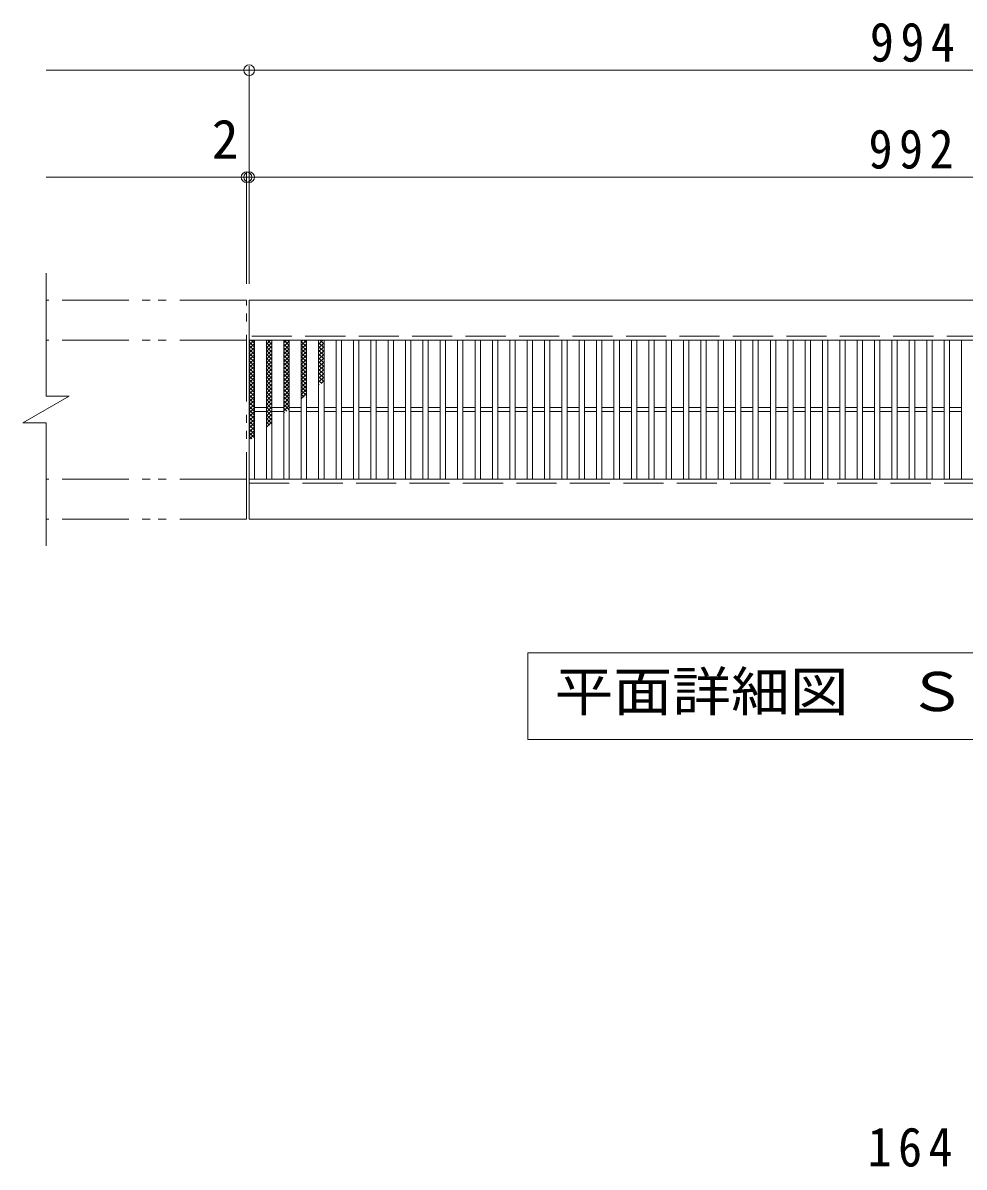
# Model space of a CAD drawing. Units: millimetres at full size, sheet at 1:10, with parts at other scales. Extents: x -1678 to 1688, y -1375 to 1080.
# Drawn here: x -1678 to -973, y 224 to 1080 of the extents above; entities that cross this region are included whole.
import ezdxf
from ezdxf.enums import TextEntityAlignment as Align

# ---------------------------------------------------------------- set-up
doc = ezdxf.new("R2010")
doc.units = ezdxf.units.MM
doc.header["$LTSCALE"] = 10
doc.header["$PDMODE"] = 32
doc.header["$PDSIZE"] = 8
doc.linetypes.add('DASHED3', pattern=[4, 3, -1])
doc.linetypes.add('DOUBLE_CHAIN1', pattern=[8.8, 5, -1, 0.6, -0.6, 0.6, -1])
for name, color, linetype, lineweight in [('A-0', 6, 'Continuous', 9), ('C-1', 2, 'Continuous', 9), ('C-2', 3, 'Continuous', 9), ('C-4', 7, 'Continuous', 9), ('C-5', 7, 'Continuous', 9), ('C-9', 6, 'Continuous', 5)]:
    doc.layers.add(name, color=color, linetype=linetype, lineweight=lineweight)
doc.styles.add('ＭＳ ゴシック', font='')
doc.styles.get('ＭＳ ゴシック').set_extended_font_data('MS Gothic')

msp = doc.modelspace()

# ---------------------------------------------------------------- linework, layer by layer
at = {"layer": 'C-1', "linetype": 'DOUBLE_CHAIN1'}
for p, q in [((-1510.45, 872.73), (-1660.45, 872.73)), ((-1510.45, 708.73), (-1510.45, 872.73)), ((-1510.45, 842.73), (-1660.45, 842.73)), ((-1510.45, 738.73), (-1660.45, 738.73)), ((-1510.45, 708.73), (-1660.45, 708.73))]:
    msp.add_line(p, q, dxfattribs=at)
at = {"layer": 'C-1'}
for p, q in [((-516.45, 872.73), (-1508.45, 872.73)), ((-1508.45, 842.73), (-1508.45, 872.73)), ((-516.45, 842.73), (-1508.45, 842.73)), ((-1677.77, 780.73), (-1643.13, 800.73)), ((-1508.45, 738.73), (-516.45, 738.73)), ((-1508.45, 708.73), (-1508.45, 738.73)), ((-1508.45, 708.73), (-516.45, 708.73))]:
    msp.add_line(p, q, dxfattribs=at)
at = {"layer": 'C-1', "linetype": 'DASHED3'}
for p, q in [((-516.45, 845.73), (-1508.45, 845.73)), ((-1508.45, 735.73), (-516.45, 735.73))]:
    msp.add_line(p, q, dxfattribs=at)
at = {"layer": 'C-1'}
for points in [[(-1660.45, 892.73), (-1660.45, 800.73), (-1643.13, 800.73)], [(-1677.77, 780.73), (-1660.45, 780.73), (-1660.45, 688.73)]]:
    msp.add_lwpolyline(points, dxfattribs=at)
at = {"layer": 'C-2'}
for p, q in [((-1508.45, 842.73), (-1508.45, 738.73)), ((-1504.45, 842.73), (-1504.45, 738.73)), ((-1495.45, 842.73), (-1495.45, 738.73)), ((-1491.45, 842.73), (-1491.45, 738.73)), ((-1482.45, 842.73), (-1482.45, 738.73)), ((-1478.45, 842.73), (-1478.45, 738.73)), ((-1469.45, 842.73), (-1469.45, 738.73)), ((-1465.45, 842.73), (-1465.45, 738.73)), ((-1456.45, 842.73), (-1456.45, 738.73)), ((-1452.45, 842.73), (-1452.45, 738.73)), ((-1443.45, 842.73), (-1443.45, 738.73)), ((-1439.45, 842.73), (-1439.45, 738.73)), ((-1430.45, 842.73), (-1430.45, 738.73)), ((-1426.45, 842.73), (-1426.45, 738.73)), ((-1417.45, 842.73), (-1417.45, 738.73)), ((-1413.45, 842.73), (-1413.45, 738.73)), ((-1404.45, 842.73), (-1404.45, 738.73)), ((-1400.45, 842.73), (-1400.45, 738.73)), ((-1391.45, 842.73), (-1391.45, 738.73)), ((-1387.45, 842.73), (-1387.45, 738.73)), ((-1378.45, 842.73), (-1378.45, 738.73)), ((-1374.45, 842.73), (-1374.45, 738.73)), ((-1365.45, 842.73), (-1365.45, 738.73)), ((-1361.45, 842.73), (-1361.45, 738.73)), ((-1352.45, 842.73), (-1352.45, 738.73)), ((-1348.45, 842.73), (-1348.45, 738.73)), ((-1339.45, 842.73), (-1339.45, 738.73)), ((-1335.45, 842.73), (-1335.45, 738.73)), ((-1326.45, 842.73), (-1326.45, 738.73)), ((-1322.45, 842.73), (-1322.45, 738.73)), ((-1313.45, 842.73), (-1313.45, 738.73)), ((-1309.45, 842.73), (-1309.45, 738.73)), ((-1300.45, 842.73), (-1300.45, 738.73)), ((-1296.45, 842.73), (-1296.45, 738.73)), ((-1287.45, 842.73), (-1287.45, 738.73)), ((-1283.45, 842.73), (-1283.45, 738.73)), ((-1274.45, 842.73), (-1274.45, 738.73)), ((-1270.45, 842.73), (-1270.45, 738.73)), ((-1261.45, 842.73), (-1261.45, 738.73)), ((-1257.45, 842.73), (-1257.45, 738.73)), ((-1248.45, 842.73), (-1248.45, 738.73)), ((-1244.45, 842.73), (-1244.45, 738.73)), ((-1235.45, 842.73), (-1235.45, 738.73)), ((-1231.45, 842.73), (-1231.45, 738.73)), ((-1222.45, 842.73), (-1222.45, 738.73)), ((-1218.45, 842.73), (-1218.45, 738.73)), ((-1209.45, 842.73), (-1209.45, 738.73)), ((-1205.45, 842.73), (-1205.45, 738.73)), ((-1196.45, 842.73), (-1196.45, 738.73)), ((-1192.45, 842.73), (-1192.45, 738.73)), ((-1183.45, 842.73), (-1183.45, 738.73)), ((-1179.45, 842.73), (-1179.45, 738.73)), ((-1170.45, 842.73), (-1170.45, 738.73)), ((-1166.45, 842.73), (-1166.45, 738.73)), ((-1157.45, 842.73), (-1157.45, 738.73)), ((-1153.45, 842.73), (-1153.45, 738.73)), ((-1144.45, 842.73), (-1144.45, 738.73)), ((-1140.45, 842.73), (-1140.45, 738.73)), ((-1131.45, 842.73), (-1131.45, 738.73)), ((-1127.45, 842.73), (-1127.45, 738.73)), ((-1118.45, 842.73), (-1118.45, 738.73)), ((-1114.45, 842.73), (-1114.45, 738.73)), ((-1105.45, 842.73), (-1105.45, 738.73)), ((-1101.45, 842.73), (-1101.45, 738.73)), ((-1092.45, 842.73), (-1092.45, 738.73)), ((-1088.45, 842.73), (-1088.45, 738.73)), ((-1079.45, 842.73), (-1079.45, 738.73)), ((-1075.45, 842.73), (-1075.45, 738.73)), ((-1066.45, 842.73), (-1066.45, 738.73)), ((-1062.45, 842.73), (-1062.45, 738.73)), ((-1053.45, 842.73), (-1053.45, 738.73)), ((-1049.45, 842.73), (-1049.45, 738.73)), ((-1040.45, 842.73), (-1040.45, 738.73)), ((-1036.45, 842.73), (-1036.45, 738.73)), ((-1027.45, 842.73), (-1027.45, 738.73)), ((-1023.45, 842.73), (-1023.45, 738.73)), ((-1014.45, 842.73), (-1014.45, 738.73)), ((-1010.45, 842.73), (-1010.45, 738.73)), ((-1001.46, 842.73), (-1001.46, 738.73)), ((-997.45, 842.73), (-997.45, 738.73)), ((-988.46, 842.73), (-988.46, 738.73)), ((-984.46, 842.73), (-984.46, 738.73)), ((-975.46, 842.73), (-975.46, 738.73)), ((-1504.45, 792.23), (-1495.45, 792.23)), ((-1504.45, 789.23), (-1495.45, 789.23)), ((-1491.45, 792.23), (-1482.45, 792.23)), ((-1491.45, 789.23), (-1482.45, 789.23)), ((-1478.45, 792.23), (-1469.45, 792.23)), ((-1478.45, 789.23), (-1469.45, 789.23)), ((-1465.45, 792.23), (-1456.45, 792.23)), ((-1465.45, 789.23), (-1456.45, 789.23)), ((-1452.45, 792.23), (-1443.45, 792.23)), ((-1452.45, 789.23), (-1443.45, 789.23)), ((-1439.45, 792.23), (-1430.45, 792.23)), ((-1439.45, 789.23), (-1430.45, 789.23)), ((-1426.45, 792.23), (-1417.45, 792.23)), ((-1426.45, 789.23), (-1417.45, 789.23)), ((-1413.45, 792.23), (-1404.45, 792.23)), ((-1413.45, 789.23), (-1404.45, 789.23)), ((-1400.45, 792.23), (-1391.45, 792.23)), ((-1400.45, 789.23), (-1391.45, 789.23)), ((-1387.45, 792.23), (-1378.45, 792.23)), ((-1387.45, 789.23), (-1378.45, 789.23)), ((-1374.45, 792.23), (-1365.45, 792.23)), ((-1374.45, 789.23), (-1365.45, 789.23)), ((-1361.45, 792.23), (-1352.45, 792.23)), ((-1361.45, 789.23), (-1352.45, 789.23)), ((-1348.45, 792.23), (-1339.45, 792.23)), ((-1348.45, 789.23), (-1339.45, 789.23)), ((-1335.45, 792.23), (-1326.45, 792.23)), ((-1335.45, 789.23), (-1326.45, 789.23)), ((-1322.45, 792.23), (-1313.45, 792.23)), ((-1322.45, 789.23), (-1313.45, 789.23)), ((-1309.45, 792.23), (-1300.45, 792.23)), ((-1309.45, 789.23), (-1300.45, 789.23)), ((-1296.45, 792.23), (-1287.45, 792.23)), ((-1296.45, 789.23), (-1287.45, 789.23)), ((-1283.45, 792.23), (-1274.45, 792.23)), ((-1283.45, 789.23), (-1274.45, 789.23)), ((-1270.45, 792.23), (-1261.45, 792.23)), ((-1270.45, 789.23), (-1261.45, 789.23)), ((-1257.45, 792.23), (-1248.45, 792.23)), ((-1257.45, 789.23), (-1248.45, 789.23)), ((-1244.45, 792.23), (-1235.45, 792.23)), ((-1244.45, 789.23), (-1235.45, 789.23)), ((-1231.45, 792.23), (-1222.45, 792.23)), ((-1231.45, 789.23), (-1222.45, 789.23)), ((-1218.45, 792.23), (-1209.45, 792.23)), ((-1218.45, 789.23), (-1209.45, 789.23)), ((-1205.45, 792.23), (-1196.45, 792.23)), ((-1205.45, 789.23), (-1196.45, 789.23)), ((-1192.45, 792.23), (-1183.45, 792.23)), ((-1192.45, 789.23), (-1183.45, 789.23)), ((-1179.45, 792.23), (-1170.45, 792.23)), ((-1179.45, 789.23), (-1170.45, 789.23)), ((-1166.45, 792.23), (-1157.45, 792.23)), ((-1166.45, 789.23), (-1157.45, 789.23)), ((-1153.45, 792.23), (-1144.45, 792.23)), ((-1153.45, 789.23), (-1144.45, 789.23)), ((-1140.45, 792.23), (-1131.45, 792.23)), ((-1140.45, 789.23), (-1131.45, 789.23)), ((-1127.45, 792.23), (-1118.45, 792.23)), ((-1127.45, 789.23), (-1118.45, 789.23)), ((-1114.45, 792.23), (-1105.45, 792.23)), ((-1114.45, 789.23), (-1105.45, 789.23)), ((-1101.45, 792.23), (-1092.45, 792.23)), ((-1101.45, 789.23), (-1092.45, 789.23)), ((-1088.45, 792.23), (-1079.45, 792.23)), ((-1088.45, 789.23), (-1079.45, 789.23)), ((-1075.45, 792.23), (-1066.45, 792.23)), ((-1075.45, 789.23), (-1066.45, 789.23)), ((-1062.45, 792.23), (-1053.45, 792.23)), ((-1062.45, 789.23), (-1053.45, 789.23)), ((-1049.45, 792.23), (-1040.45, 792.23)), ((-1049.45, 789.23), (-1040.45, 789.23)), ((-1036.45, 792.23), (-1027.45, 792.23)), ((-1036.45, 789.23), (-1027.45, 789.23)), ((-1023.45, 792.23), (-1014.45, 792.23)), ((-1023.45, 789.23), (-1014.45, 789.23)), ((-1010.45, 792.23), (-1001.46, 792.23)), ((-1010.45, 789.23), (-1001.46, 789.23)), ((-997.45, 792.23), (-988.46, 792.23)), ((-997.45, 789.23), (-988.46, 789.23)), ((-984.46, 792.23), (-975.46, 792.23)), ((-984.46, 789.23), (-975.46, 789.23))]:
    msp.add_line(p, q, dxfattribs=at)
at = {"layer": 'C-4'}
for p, q in [((-1508.45, 884.73), (-1508.45, 1047.73)), ((-1660.45, 1044.73), (-364.45, 1044.73)), ((-1660.45, 964.73), (-364.45, 964.73)), ((-1510.45, 884.73), (-1510.45, 967.73))]:
    msp.add_line(p, q, dxfattribs=at)
for p in [(-1508.45, 1044.73), (-1510.45, 964.73), (-1508.45, 964.73)]:
    msp.add_point(p, dxfattribs=at)
at = {"layer": 'C-5'}
msp.add_lwpolyline([(-1299.95, 543.73), (-1299.95, 608.73), (-724.95, 608.73), (-724.95, 543.73)], close=True, dxfattribs=at)
at = {"layer": 'C-9'}
for p, q in [((-1508.45, 838.94), (-1504.65, 842.73)), ((-1508.45, 841.77), (-1507.48, 842.73)), ((-1508.45, 841.49), (-1504.44, 837.49)), ((-1508.45, 836.11), (-1504.44, 840.11)), ((-1506.86, 842.73), (-1504.44, 840.32)), ((-1495.45, 839.8), (-1492.51, 842.73)), ((-1495.45, 842.63), (-1495.34, 842.73)), ((-1495.45, 836.97), (-1491.45, 840.97)), ((-1495.45, 840.63), (-1491.45, 836.63)), ((-1494.71, 842.73), (-1491.45, 839.46)), ((-1491.89, 842.73), (-1491.45, 842.29)), ((-1482.45, 840.66), (-1480.37, 842.73)), ((-1482.45, 842.61), (-1478.45, 838.61)), ((-1482.45, 837.83), (-1478.45, 841.83)), ((-1482.45, 839.78), (-1478.45, 835.78)), ((-1479.74, 842.73), (-1478.45, 841.43)), ((-1469.45, 841.51), (-1468.23, 842.73)), ((-1469.45, 838.69), (-1465.45, 842.69)), ((-1469.45, 841.75), (-1465.45, 837.75)), ((-1469.45, 835.86), (-1465.45, 839.86)), ((-1467.6, 842.73), (-1465.45, 840.58)), ((-1456.45, 839.54), (-1453.26, 842.73)), ((-1456.45, 842.37), (-1456.09, 842.73)), ((-1456.45, 840.89), (-1452.45, 836.89)), ((-1456.45, 836.72), (-1452.45, 840.72)), ((-1455.46, 842.73), (-1452.45, 839.72)), ((-1452.63, 842.73), (-1452.45, 842.55)), ((-1508.45, 838.66), (-1504.44, 834.66)), ((-1508.45, 833.28), (-1504.44, 837.28)), ((-1508.45, 835.84), (-1504.44, 831.84)), ((-1508.45, 830.46), (-1504.44, 834.46)), ((-1508.45, 833.01), (-1504.44, 829.01)), ((-1508.45, 827.63), (-1504.44, 831.63)), ((-1495.45, 834.14), (-1491.45, 838.14)), ((-1495.45, 837.81), (-1491.45, 833.81)), ((-1495.45, 831.31), (-1491.45, 835.31)), ((-1495.45, 834.98), (-1491.45, 830.98)), ((-1495.45, 828.49), (-1491.45, 832.49)), ((-1495.45, 832.15), (-1491.45, 828.15)), ((-1482.45, 835), (-1478.45, 839)), ((-1482.45, 836.95), (-1478.45, 832.95)), ((-1482.45, 832.17), (-1478.45, 836.17)), ((-1482.45, 834.12), (-1478.45, 830.12)), ((-1482.45, 829.34), (-1478.45, 833.34)), ((-1482.45, 831.29), (-1478.45, 827.29)), ((-1469.45, 838.92), (-1465.45, 834.92)), ((-1469.45, 833.03), (-1465.45, 837.03)), ((-1469.45, 836.09), (-1465.45, 832.09)), ((-1469.45, 830.2), (-1465.45, 834.2)), ((-1469.45, 833.26), (-1465.45, 829.26)), ((-1469.45, 827.37), (-1465.45, 831.37)), ((-1456.45, 838.06), (-1452.45, 834.06)), ((-1456.45, 833.89), (-1452.45, 837.89)), ((-1456.45, 835.23), (-1452.45, 831.23)), ((-1456.45, 831.06), (-1452.45, 835.06)), ((-1456.45, 832.4), (-1452.45, 828.4)), ((-1456.45, 828.23), (-1452.45, 832.23)), ((-1508.45, 830.18), (-1504.44, 826.18)), ((-1508.45, 824.8), (-1504.44, 828.8)), ((-1508.45, 827.35), (-1504.44, 823.35)), ((-1508.45, 821.97), (-1504.44, 825.97)), ((-1508.45, 824.52), (-1504.44, 820.52)), ((-1508.45, 819.14), (-1504.44, 823.14)), ((-1495.45, 825.66), (-1491.45, 829.66)), ((-1495.45, 829.32), (-1491.45, 825.32)), ((-1495.45, 822.83), (-1491.45, 826.83)), ((-1495.45, 826.49), (-1491.45, 822.49)), ((-1495.45, 820), (-1491.45, 824)), ((-1495.45, 823.66), (-1491.45, 819.66)), ((-1482.45, 826.51), (-1478.45, 830.51)), ((-1482.45, 828.46), (-1478.45, 824.46)), ((-1482.45, 823.69), (-1478.45, 827.69)), ((-1482.45, 825.63), (-1478.45, 821.64)), ((-1482.45, 820.86), (-1478.45, 824.86)), ((-1482.45, 822.81), (-1478.45, 818.81)), ((-1469.45, 830.43), (-1465.45, 826.43)), ((-1469.45, 824.54), (-1465.45, 828.54)), ((-1469.45, 827.61), (-1465.45, 823.61)), ((-1469.45, 821.72), (-1465.45, 825.72)), ((-1469.45, 824.78), (-1465.45, 820.78)), ((-1469.45, 818.89), (-1465.45, 822.89)), ((-1456.45, 829.58), (-1452.45, 825.58)), ((-1456.45, 825.4), (-1452.45, 829.4)), ((-1456.45, 826.75), (-1452.45, 822.75)), ((-1456.45, 822.57), (-1452.45, 826.57)), ((-1456.45, 823.92), (-1452.45, 819.92)), ((-1456.45, 819.75), (-1452.45, 823.75)), ((-1508.45, 821.69), (-1504.44, 817.69)), ((-1508.45, 816.31), (-1504.44, 820.31)), ((-1508.45, 818.86), (-1504.44, 814.86)), ((-1508.45, 813.49), (-1504.44, 817.49)), ((-1508.45, 816.04), (-1504.44, 812.04)), ((-1508.45, 810.66), (-1504.44, 814.66)), ((-1495.45, 817.17), (-1491.45, 821.17)), ((-1495.45, 820.84), (-1491.45, 816.84)), ((-1495.45, 814.34), (-1491.45, 818.34)), ((-1495.45, 818.01), (-1491.45, 814.01)), ((-1495.45, 811.51), (-1491.45, 815.51)), ((-1495.45, 815.18), (-1491.45, 811.18)), ((-1482.45, 818.03), (-1478.45, 822.03)), ((-1482.45, 819.98), (-1478.45, 815.98)), ((-1482.45, 815.2), (-1478.45, 819.2)), ((-1482.45, 817.15), (-1478.45, 813.15)), ((-1482.45, 812.37), (-1478.45, 816.37)), ((-1482.45, 814.32), (-1478.45, 810.32)), ((-1469.45, 821.95), (-1465.45, 817.95)), ((-1469.45, 816.06), (-1465.45, 820.06)), ((-1469.45, 819.12), (-1465.45, 815.12)), ((-1469.45, 813.23), (-1465.45, 817.23)), ((-1469.45, 816.29), (-1465.45, 812.29)), ((-1469.45, 810.4), (-1465.45, 814.4)), ((-1456.45, 821.09), (-1452.45, 817.09)), ((-1456.45, 816.92), (-1452.45, 820.92)), ((-1456.45, 818.26), (-1452.45, 814.26)), ((-1456.45, 814.09), (-1452.45, 818.09)), ((-1456.45, 815.43), (-1452.64, 811.63)), ((-1456.45, 811.26), (-1452.45, 815.26)), ((-1508.45, 813.21), (-1504.44, 809.21)), ((-1508.45, 807.83), (-1504.44, 811.83)), ((-1508.45, 810.38), (-1504.44, 806.38)), ((-1508.45, 805), (-1504.44, 809)), ((-1508.45, 807.55), (-1504.44, 803.55)), ((-1508.45, 802.17), (-1504.44, 806.17)), ((-1495.45, 808.69), (-1491.45, 812.69)), ((-1495.45, 812.35), (-1491.45, 808.35)), ((-1495.45, 805.86), (-1491.45, 809.86)), ((-1495.45, 809.52), (-1491.45, 805.52)), ((-1495.45, 803.03), (-1491.45, 807.03)), ((-1495.45, 806.69), (-1491.45, 802.69)), ((-1482.45, 809.54), (-1478.45, 813.54)), ((-1482.45, 811.49), (-1478.45, 807.49)), ((-1482.45, 806.72), (-1478.45, 810.72)), ((-1482.45, 808.66), (-1478.45, 804.66)), ((-1482.45, 803.89), (-1478.45, 807.89)), ((-1482.45, 805.84), (-1478.45, 801.84)), ((-1469.45, 813.46), (-1465.45, 809.46)), ((-1469.45, 807.57), (-1465.45, 811.57)), ((-1469.45, 810.64), (-1465.45, 806.63)), ((-1469.45, 804.75), (-1465.45, 808.75)), ((-1469.45, 807.81), (-1465.45, 803.81)), ((-1469.45, 801.92), (-1465.45, 805.92)), ((-1456.45, 812.61), (-1454.3, 810.46)), ((-1456.45, 809.78), (-1455.97, 809.3)), ((-1454.66, 810.21), (-1452.45, 812.43)), ((-1508.45, 804.72), (-1504.44, 800.72)), ((-1508.45, 799.34), (-1504.44, 803.34)), ((-1508.45, 801.89), (-1504.44, 797.89)), ((-1508.45, 796.51), (-1504.44, 800.51)), ((-1508.45, 799.07), (-1504.44, 795.07)), ((-1508.45, 793.69), (-1504.44, 797.69)), ((-1495.45, 800.2), (-1491.45, 804.2)), ((-1495.45, 803.87), (-1491.45, 799.87)), ((-1495.45, 797.37), (-1491.45, 801.37)), ((-1495.45, 801.04), (-1491.45, 797.04)), ((-1495.45, 794.54), (-1491.45, 798.54)), ((-1495.45, 798.21), (-1491.45, 794.21)), ((-1482.45, 801.06), (-1478.45, 805.06)), ((-1482.45, 803.01), (-1478.45, 799.01)), ((-1482.45, 798.23), (-1478.45, 802.23)), ((-1482.45, 800.18), (-1478.45, 796.18)), ((-1482.45, 795.4), (-1478.45, 799.4)), ((-1482.45, 797.35), (-1478.45, 793.35)), ((-1482.45, 792.57), (-1478.45, 796.57)), ((-1469.45, 804.98), (-1465.61, 801.15)), ((-1469.45, 799.09), (-1465.45, 803.09)), ((-1469.45, 802.15), (-1467.28, 799.98)), ((-1469.45, 799.32), (-1468.94, 798.82)), ((-1508.45, 796.24), (-1504.44, 792.24)), ((-1508.45, 790.86), (-1504.44, 794.86)), ((-1508.45, 793.41), (-1504.44, 789.41)), ((-1508.45, 788.03), (-1504.44, 792.03)), ((-1508.45, 790.58), (-1504.44, 786.58)), ((-1508.45, 785.2), (-1504.44, 789.2)), ((-1495.45, 791.72), (-1491.45, 795.72)), ((-1495.45, 795.38), (-1491.45, 791.38)), ((-1495.45, 788.89), (-1491.45, 792.89)), ((-1495.45, 792.55), (-1491.45, 788.55)), ((-1495.45, 786.06), (-1491.45, 790.06)), ((-1495.45, 789.72), (-1491.45, 785.72)), ((-1482.45, 794.52), (-1478.59, 790.66)), ((-1482.45, 789.74), (-1478.45, 793.75)), ((-1482.45, 791.69), (-1480.25, 789.5)), ((-1482.45, 788.87), (-1481.91, 788.33)), ((-1478.97, 790.4), (-1478.45, 790.92)), ((-1508.45, 787.75), (-1504.44, 783.75)), ((-1508.45, 782.37), (-1504.44, 786.37)), ((-1508.45, 784.92), (-1504.44, 780.92)), ((-1508.45, 779.54), (-1504.44, 783.54)), ((-1508.45, 782.1), (-1504.44, 778.1)), ((-1508.45, 776.72), (-1504.44, 780.72)), ((-1495.45, 783.23), (-1491.45, 787.23)), ((-1495.45, 786.89), (-1491.45, 782.89)), ((-1495.45, 780.4), (-1491.45, 784.4)), ((-1495.45, 784.07), (-1491.56, 780.18)), ((-1495.45, 777.57), (-1491.45, 781.57)), ((-1495.45, 781.24), (-1493.22, 779.01)), ((-1508.45, 779.27), (-1504.44, 775.27)), ((-1508.45, 773.89), (-1504.44, 777.89)), ((-1508.45, 776.44), (-1504.44, 772.44)), ((-1508.45, 771.06), (-1504.44, 775.06)), ((-1508.45, 773.61), (-1504.53, 769.7)), ((-1507.94, 768.73), (-1504.44, 772.23)), ((-1495.45, 778.41), (-1494.89, 777.85)), ((-1508.45, 770.78), (-1506.39, 768.73))]:
    msp.add_line(p, q, dxfattribs=at)

# ---------------------------------------------------------------- texts
at = {"layer": 'A-0', "color": 2, "insert": (-1045.69, 223.7), "char_height": 29.33, "attachment_point": 7, "style": 'ＭＳ ゴシック'}
msp.add_mtext('\\T1.27;\\W0.9;164', dxfattribs=at)
at = {"layer": 'C-4', "color": 2, "style": 'ＭＳ ゴシック'}
msp.add_text('2', height=29.33, dxfattribs=at).set_placement((-1536.41, 969.73), align=Align.BOTTOM_LEFT)
at = {"layer": 'C-4', "color": 2, "char_height": 29.33, "attachment_point": 7, "style": 'ＭＳ ゴシック'}
for s, insert in [('\\T1.27;\\W0.9;994', (-1043.95, 1050.73)), ('\\T1.27;\\W0.9;992', (-1044.95, 970.73))]:
    msp.add_mtext(s, dxfattribs=dict(at, insert=insert))
at = {"layer": 'C-5', "color": 2, "style": 'ＭＳ ゴシック', "width": 1.1}
msp.add_text('平面詳細図\u3000Ｓ＝１：１０', height=29.33, dxfattribs=at).set_placement((-1279.95, 556.23), align=Align.BOTTOM_LEFT)

doc.saveas('drawing.dxf')
